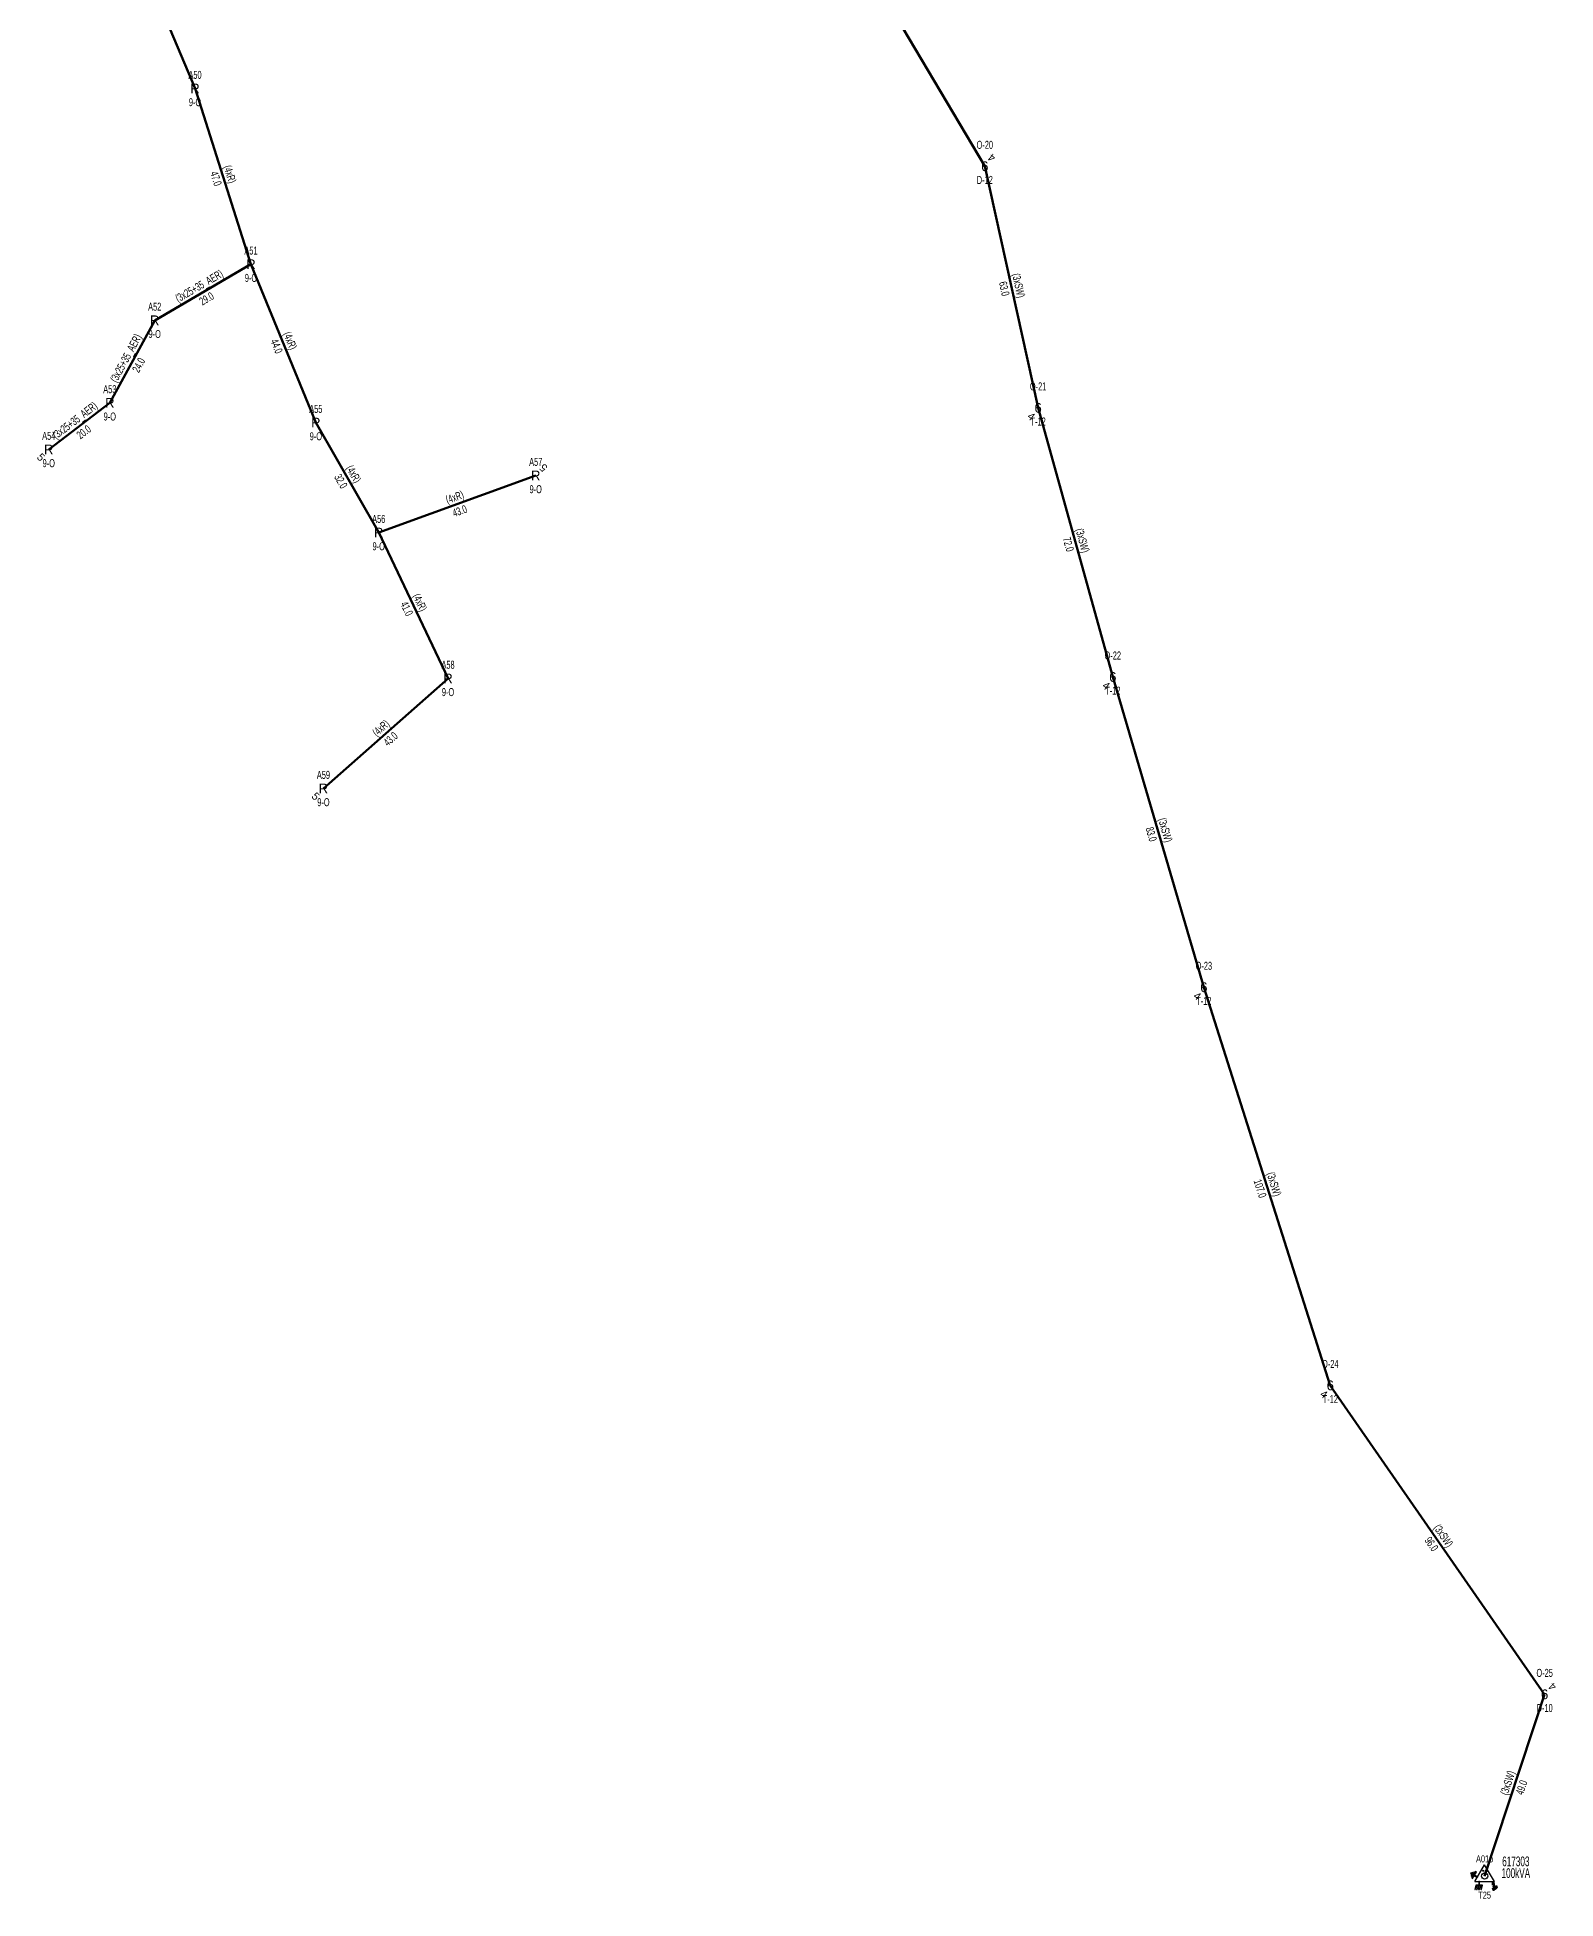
# Model space of a CAD drawing. Header units: millimetres. Extents: x 431745 to 436691, y 4033035 to 4040054.
# Drawn here: x 436187 to 436576.1, y 4038092.5 to 4038569.4 of the extents above; entities that cross this region are included whole.
import ezdxf
from ezdxf.enums import TextEntityAlignment as Align

# ---------------------------------------------------------------- set-up
doc = ezdxf.new("R2010")
doc.units = ezdxf.units.MM
for name, color, linetype, lineweight in [('DIREK_AG_MEVCUT', 120, 'Continuous', 25), ('DIREK_ENH_MEVCUT', 6, 'Continuous', 25), ('HAT_AG_HAVAI_MEVCUT', 126, 'Continuous', 50), ('HAT_ENH_HAVAI_MEVCUT', 6, 'Continuous', 70), ('TRAFO_MEVCUT', 5, 'Continuous', 30), ('TRAFO_TADILAT_BYSK', 5, 'Continuous', 30)]:
    doc.layers.add(name, color=color, linetype=linetype, lineweight=lineweight)
doc.styles.add('Direk', font='B_CAD')
doc.styles.get("Standard").update_dxf_attribs({"font": 'Arial'})

# ---------------------------------------------------------------- blocks, each defined once
blk = doc.blocks.new('MEV_DIREK_OZEL')
h = blk.add_hatch(color=32)
h.paths.add_polyline_path([(-2.12, 1), (-2.34, 1.12), (-3.29, -0.52), (-3.08, -0.65), (-2.65, 0.09), (-1.88, -0.36), (-1.78, -0.19), (-2.55, 0.26)])
h.paths.add_polyline_path([(-3.44, -0.15), (-3.31, -0.22), (-2.59, 1.01), (-2.72, 1.09)])
h.paths.add_polyline_path([(-3.52, 0.32), (-3.39, 0.24), (-3.03, 0.85), (-3.16, 0.92)])
h.paths.add_polyline_path([(-3.56, 0.84), (-3.64, 0.71), (-3.51, 0.63), (-3.43, 0.76)])
h.paths.add_polyline_path([(-1.49, -2.34), (-2.24, -2.34), (-2.5, -3.47), (-2.4, -3.47), (-2.19, -2.54), (-1.89, -2.54), (-2.1, -3.47), (-2, -3.47), (-1.79, -2.54), (-1.49, -2.54), (-1.7, -3.48), (-1.6, -3.48), (-1.39, -2.54), (-1.09, -2.54), (-1.3, -3.48), (-1.2, -3.48), (-0.99, -2.54), (-0.69, -2.55), (-0.9, -3.48), (-0.8, -3.48), (-0.54, -2.35), (-1.29, -2.34), (-1.29, -1.44), (-1.49, -1.44)])
at = {"layer": 'TRAFO_MEVCUT'}
for points in [[(2.4, -1.57), (2.17, -1.92), (2.12, -1.44), (1.99, -1.44), (2.06, -2.32), (2.29, -1.96), (2.35, -2.67), (2.14, -2.67), (2.44, -2.87), (2.45, -2.86), (2.69, -2.49), (2.49, -2.63)], [(2.4, -1.57), (2.17, -1.92), (2.12, -1.44), (1.99, -1.44), (2.06, -2.32), (2.29, -1.96), (2.35, -2.67), (2.14, -2.67), (2.44, -2.87), (2.02, -3.19), (2.24, -3.79), (2.3, -3.74), (2.13, -3.26), (2.3, -3.13), (2.48, -3.6), (2.54, -3.56), (2.36, -3.08), (2.54, -2.94), (2.72, -3.42), (2.78, -3.38), (2.6, -2.9), (2.78, -2.76), (2.95, -3.24), (3.01, -3.2), (2.84, -2.72), (3.01, -2.58), (3.19, -3.06), (3.25, -3.01), (3.03, -2.42), (2.45, -2.86), (2.69, -2.49), (2.49, -2.63)], [(3.01, -2.58), (3.19, -3.06), (3.25, -3.01), (3.03, -2.42), (2.45, -2.86), (2.69, -2.49), (2.49, -2.63), (2.4, -1.57), (2.17, -1.92), (2.12, -1.44), (1.99, -1.44), (2.06, -2.32), (2.29, -1.96), (2.35, -2.67), (2.14, -2.67), (2.44, -2.87), (2.02, -3.19), (2.24, -3.79), (2.3, -3.74), (2.13, -3.26), (2.3, -3.13), (2.48, -3.6), (2.54, -3.56), (2.36, -3.08), (2.54, -2.94), (2.72, -3.42), (2.78, -3.38), (2.6, -2.9), (2.78, -2.76), (2.95, -3.24), (3.01, -3.2), (2.84, -2.72)]]:
    blk.add_hatch(color=32, dxfattribs=at).paths.add_polyline_path(points)
at = {"layer": 'TRAFO_MEVCUT', "linetype": 'Continuous'}
for p, q in [((-2.5, -1.44), (0, 2.89)), ((2.5, -1.44), (0, 2.89)), ((-2.5, -1.44), (2.5, -1.44))]:
    blk.add_line(p, q, dxfattribs=at)
at = {"layer": 'TRAFO_MEVCUT', "color": 32, "flags": 128}
blk.add_lwpolyline([(1.99, -1.44), (2.12, -1.44), (2.17, -1.92), (2.4, -1.57), (2.49, -2.63), (2.69, -2.49), (2.45, -2.86), (3.03, -2.42), (3.25, -3.01), (3.19, -3.06), (3.01, -2.58), (2.84, -2.72), (3.01, -3.2), (2.95, -3.24), (2.78, -2.76), (2.6, -2.9), (2.78, -3.38), (2.72, -3.42), (2.54, -2.94), (2.36, -3.08), (2.54, -3.56), (2.48, -3.6), (2.3, -3.13), (2.13, -3.26), (2.3, -3.74), (2.24, -3.79), (2.02, -3.19), (2.44, -2.87), (2.14, -2.67), (2.35, -2.67), (2.29, -1.96), (2.06, -2.32), (1.99, -1.44)], dxfattribs=at)
at = {"layer": 'TRAFO_MEVCUT', "linetype": 'Continuous'}
for centre, radius in [((0, 0), 0.804), ((-0.34, 1.34), 0.12), ((0.34, 1.34), 0.12)]:
    blk.add_circle(centre, radius, dxfattribs=at)
at = {"layer": 'TRAFO_TADILAT_BYSK', "color": 32, "flags": 128}
for points in [[(-3.51, 0.63), (-3.43, 0.76), (-3.56, 0.84), (-3.64, 0.71), (-3.51, 0.63)], [(-3.39, 0.24), (-3.03, 0.85), (-3.16, 0.92), (-3.52, 0.32), (-3.39, 0.24)], [(-3.31, -0.22), (-2.59, 1.01), (-2.72, 1.09), (-3.44, -0.15), (-3.31, -0.22)], [(-1.78, -0.19), (-2.55, 0.26), (-2.12, 1), (-2.34, 1.12), (-3.29, -0.52), (-3.08, -0.65), (-2.65, 0.09), (-1.88, -0.36), (-1.78, -0.19)], [(-1.29, -1.44), (-1.49, -1.44), (-1.49, -2.34), (-2.24, -2.34), (-2.5, -3.47), (-2.4, -3.47), (-2.19, -2.54), (-1.89, -2.54), (-2.1, -3.47), (-2, -3.47), (-1.79, -2.54), (-1.49, -2.54), (-1.7, -3.48), (-1.6, -3.48), (-1.39, -2.54), (-1.09, -2.54), (-1.3, -3.48), (-1.2, -3.48), (-0.99, -2.54), (-0.69, -2.55), (-0.9, -3.48), (-0.8, -3.48), (-0.54, -2.35), (-1.29, -2.34), (-1.29, -1.44)]]:
    blk.add_lwpolyline(points, dxfattribs=at)

msp = doc.modelspace()

# ---------------------------------------------------------------- linework, layer by layer
at = {"layer": 'HAT_AG_HAVAI_MEVCUT'}
for p, q in [((436227.45, 4038556.28), (436207.18, 4038604.29)), ((436241.79, 4038511.26), (436227.45, 4038556.28)), ((436241.79, 4038511.26), (436217.12, 4038496.89)), ((436258.41, 4038470.69), (436241.79, 4038511.26)), ((436217.12, 4038496.89), (436205.62, 4038475.75)), ((436205.62, 4038475.75), (436189.98, 4038463.8)), ((436274.51, 4038442.51), (436258.41, 4038470.69)), ((436274.51, 4038442.51), (436314.74, 4038457.13)), ((436292.27, 4038405.15), (436274.51, 4038442.51)), ((436260.35, 4038376.94), (436292.27, 4038405.15))]:
    msp.add_line(p, q, dxfattribs=at)
at = {"layer": 'HAT_ENH_HAVAI_MEVCUT'}
for p, q in [((436325.25, 4038712.6), (436429.8, 4038536.36)), ((436429.8, 4038536.36), (436443.46, 4038474.47)), ((436443.46, 4038474.47), (436462.59, 4038405.52)), ((436462.59, 4038405.52), (436485.92, 4038326.02)), ((436485.92, 4038326.02), (436518.32, 4038224.02)), ((436518.32, 4038224.02), (436573.23, 4038144.87)), ((436557.85, 4038098.32), (436573.23, 4038144.87))]:
    msp.add_line(p, q, dxfattribs=at)

# ---------------------------------------------------------------- block references
at = {"layer": 'TRAFO_MEVCUT'}
msp.add_blockref('MEV_DIREK_OZEL', (436557.85, 4038098.32), dxfattribs=at)

# ---------------------------------------------------------------- texts
at = {"layer": 'DIREK_AG_MEVCUT', "linetype": 'ByBlock', "width": 0.53}
for s, p in [('A50', (436227.45, 4038559.78)), ('9-O', (436227.45, 4038552.78)), ('A51', (436241.79, 4038514.76)), ('9-O', (436241.79, 4038507.76)), ('A52', (436217.12, 4038500.39)), ('9-O', (436217.12, 4038493.39)), ('A53', (436205.62, 4038479.25)), ('9-O', (436205.62, 4038472.25)), ('A55', (436258.41, 4038474.19)), ('A54', (436189.98, 4038467.3)), ('9-O', (436258.41, 4038467.19)), ('9-O', (436189.98, 4038460.3)), ('A57', (436314.74, 4038460.63)), ('9-O', (436314.74, 4038453.63)), ('A56', (436274.51, 4038446.01)), ('9-O', (436274.51, 4038439.01)), ('A58', (436292.27, 4038408.65)), ('9-O', (436292.27, 4038401.65)), ('A59', (436260.35, 4038380.44)), ('9-O', (436260.35, 4038373.44))]:
    msp.add_text(s, height=2.05, dxfattribs=at).set_placement(p, align=Align.MIDDLE_CENTER)
at = {"layer": 'DIREK_AG_MEVCUT', "linetype": 'ByBlock', "style": 'Direk'}
for p in [(436227.45, 4038556.28), (436241.79, 4038511.26), (436217.12, 4038496.89), (436205.62, 4038475.75), (436258.41, 4038470.69), (436189.98, 4038463.8), (436314.74, 4038457.13), (436274.51, 4038442.51), (436292.27, 4038405.15), (436260.35, 4038376.94)]:
    msp.add_text('R', height=2.5, dxfattribs=at).set_placement(p, align=Align.MIDDLE_CENTER)
at = {"layer": 'DIREK_AG_MEVCUT', "color": 32, "style": 'Direk'}
for rotation, p in [(315.000001, (436188.000101, 4038461.820101)), (495.000001, (436316.719899, 4038459.109899)), (315.000001, (436258.370101, 4038374.960101))]:
    msp.add_text('5', height=2, rotation=rotation, dxfattribs=at).set_placement(p, align=Align.MIDDLE_CENTER)
at = {"layer": 'DIREK_ENH_MEVCUT', "linetype": 'ByBlock', "width": 0.53}
for s, p in [('O-20', (436429.8, 4038541.86)), ('D-12', (436429.8, 4038532.86)), ('O-21', (436443.46, 4038479.97)), ('T-12', (436443.46, 4038470.97)), ('O-22', (436462.59, 4038411.02)), ('T-12', (436462.59, 4038402.02)), ('O-23', (436485.92, 4038331.52)), ('T-12', (436485.92, 4038322.52)), ('O-24', (436518.32, 4038229.52)), ('T-12', (436518.32, 4038220.52)), ('O-25', (436573.23, 4038150.37)), ('D-10', (436573.23, 4038141.37))]:
    msp.add_text(s, height=2.05, dxfattribs=at).set_placement(p, align=Align.MIDDLE_CENTER)
at = {"layer": 'DIREK_ENH_MEVCUT', "linetype": 'ByBlock', "style": 'Direk'}
for p in [(436429.8, 4038536.36), (436443.46, 4038474.47), (436462.59, 4038405.52), (436485.92, 4038326.02), (436518.32, 4038224.02), (436573.23, 4038144.87)]:
    msp.add_text('6', height=2.5, dxfattribs=at).set_placement(p, align=Align.MIDDLE_CENTER)
at = {"layer": 'DIREK_ENH_MEVCUT', "color": 32, "style": 'Direk'}
for rotation, p in [(501.223223, (436431.553606, 4038538.542857)), (321.223223, (436441.706394, 4038472.287143)), (322.75327, (436460.895304, 4038403.291098)), (323.177405, (436484.24185, 4038323.778614)), (323.81115, (436516.666744, 4038221.760189)), (495.000001, (436575.209899, 4038146.849899))]:
    msp.add_text('4', height=2, rotation=rotation, dxfattribs=at).set_placement(p, align=Align.MIDDLE_CENTER)
at = {"layer": 'HAT_AG_HAVAI_MEVCUT', "lineweight": 30, "width": 0.53}
for s, rotation, p in [('47.0', 287.667983, (436233.810093, 4038533.512024, 218113.725)), ('29.0', 390.220323, (436229.882828, 4038503.340518, 218108.56)), ('44.0', 292.277063, (436249.313443, 4038490.652777, 218120.895)), ('24.0', 421.454144, (436212.11667, 4038485.913817, 218102.81)), ('20.0', 397.382233, (436198.31606, 4038469.099588, 218094.99)), ('32.0', 299.740502, (436265.721961, 4038456.178338, 218129.205)), ('43.0', 19.97167, (436294.915322, 4038449.021118, 218157.37)), ('41.0', 295.425234, (436282.622326, 4038423.465067, 218137.255)), ('43.0', 41.469346, (436276.872886, 4038390.408086, 218146.135))]:
    msp.add_text(s, height=2.05, rotation=rotation, dxfattribs=at).set_placement(p, align=Align.TOP_CENTER)
for s, rotation, p in [('(4xR)', 287.667983, (436235.429907, 4038534.027976, 218113.725)), ('(3x25+35_AER)', 390.220323, (436229.027172, 4038504.809482, 218108.56)), ('(3x25+35_AER)', 421.454144, (436210.62333, 4038486.726183, 218102.81)), ('(4xR)', 292.277063, (436250.886557, 4038491.297223, 218120.895)), ('(3x25+35_AER)', 397.382233, (436197.28394, 4038470.450412, 218094.99)), ('(4xR)', 299.740502, (436267.198039, 4038457.021662, 218129.205)), ('(4xR)', 19.97167, (436294.334678, 4038450.618882, 218157.37)), ('(4xR)', 295.425234, (436284.157674, 4038424.194933, 218137.255)), ('(4xR)', 41.469346, (436275.747114, 4038391.681914, 218146.135))]:
    msp.add_text(s, height=2.05, rotation=rotation, dxfattribs=at).set_placement(p, align=Align.CENTER)
at = {"layer": 'HAT_ENH_HAVAI_MEVCUT', "lineweight": 30, "width": 0.53}
for s, rotation, p in [('63.0', 282.446443, (436435.799977, 4038505.231802, 218221.73)), ('72.0', 285.506538, (436452.20594, 4038439.767754, 218231.295)), ('83.0', 286.354807, (436473.439394, 4038365.530653, 218242.96)), ('107.0', 287.622297, (436501.309888, 4038274.76267, 218259.16)), ('96.0', 304.750827, (436545.076607, 4038183.960493, 218286.615)), ('49.0', 71.716578, (436566.347089, 4038121.32834))]:
    msp.add_text(s, height=2.05, rotation=rotation, dxfattribs=at).set_placement(p, align=Align.TOP_CENTER)
for rotation, p in [(282.446443, (436437.460023, 4038505.598198, 218221.73)), (285.506538, (436453.84406, 4038440.222246, 218231.295)), (286.354807, (436475.070606, 4038366.009347, 218242.96)), (287.622297, (436502.930112, 4038275.27733, 218259.16)), (304.750827, (436546.473393, 4038184.929507, 218286.615)), (71.716578, (436564.732911, 4038121.86166))]:
    msp.add_text('(3xSW)', height=2.05, rotation=rotation, dxfattribs=at).set_placement(p, align=Align.CENTER)
at = {"layer": 'TRAFO_MEVCUT', "width": 0.6}
for s, height, p in [('A01ö', 1.8, (436557.85, 4038101.82)), ('617303', 2.5, (436565.85, 4038100.82)), ('100kVA', 2.5, (436565.85, 4038097.82))]:
    msp.add_text(s, height=height, dxfattribs=at).set_placement(p, align=Align.CENTER)
msp.add_text('T25', height=1.8, dxfattribs=at).set_placement((436557.85, 4038094.32), align=Align.TOP_CENTER)

doc.saveas('drawing.dxf')
